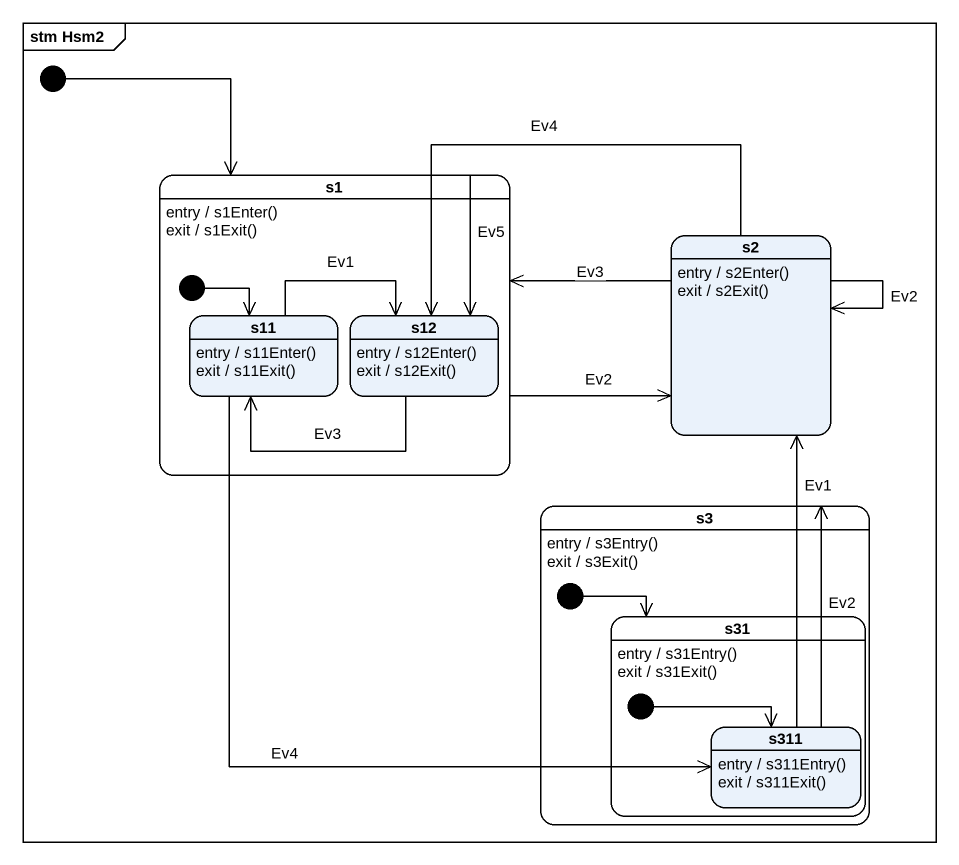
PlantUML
@startuml
mainframe stm Hsm2
hide empty description
state s1 {
  state s11
  s11 : entry / s11Enter()
  s11 : exit / s11Exit()
  state s12
  s12 : entry / s12Enter()
  s12 : exit / s12Exit()
  [*] --> s11
}
s1 : entry / s1Enter()
s1 : exit / s1Exit()
state s2
s2 : entry / s2Enter()
s2 : exit / s2Exit()
state s3 {
  state s31 {
    state s311
    s311 : entry / s311Entry()
    s311 : exit / s311Exit()
    [*] -right-> s311
  }
  s31 : entry / s31Entry()
  s31 : exit / s31Exit()
  [*] --> s31
}
s3 : entry / s3Entry()
s3 : exit / s3Exit()
[*] --> s1
s1 -right-> s2 : Ev2
s1 -right-> s12 : Ev5
s2 -left-> s1 : Ev3
s2 --> s2 : Ev2
s2 -left-> s12 : Ev4
s11 -right-> s12 : Ev1
s11 --> s311 : Ev4
s12 -left-> s11 : Ev3
s311 -up-> s2 : Ev1
s311 -up-> s3 : Ev2
@enduml
